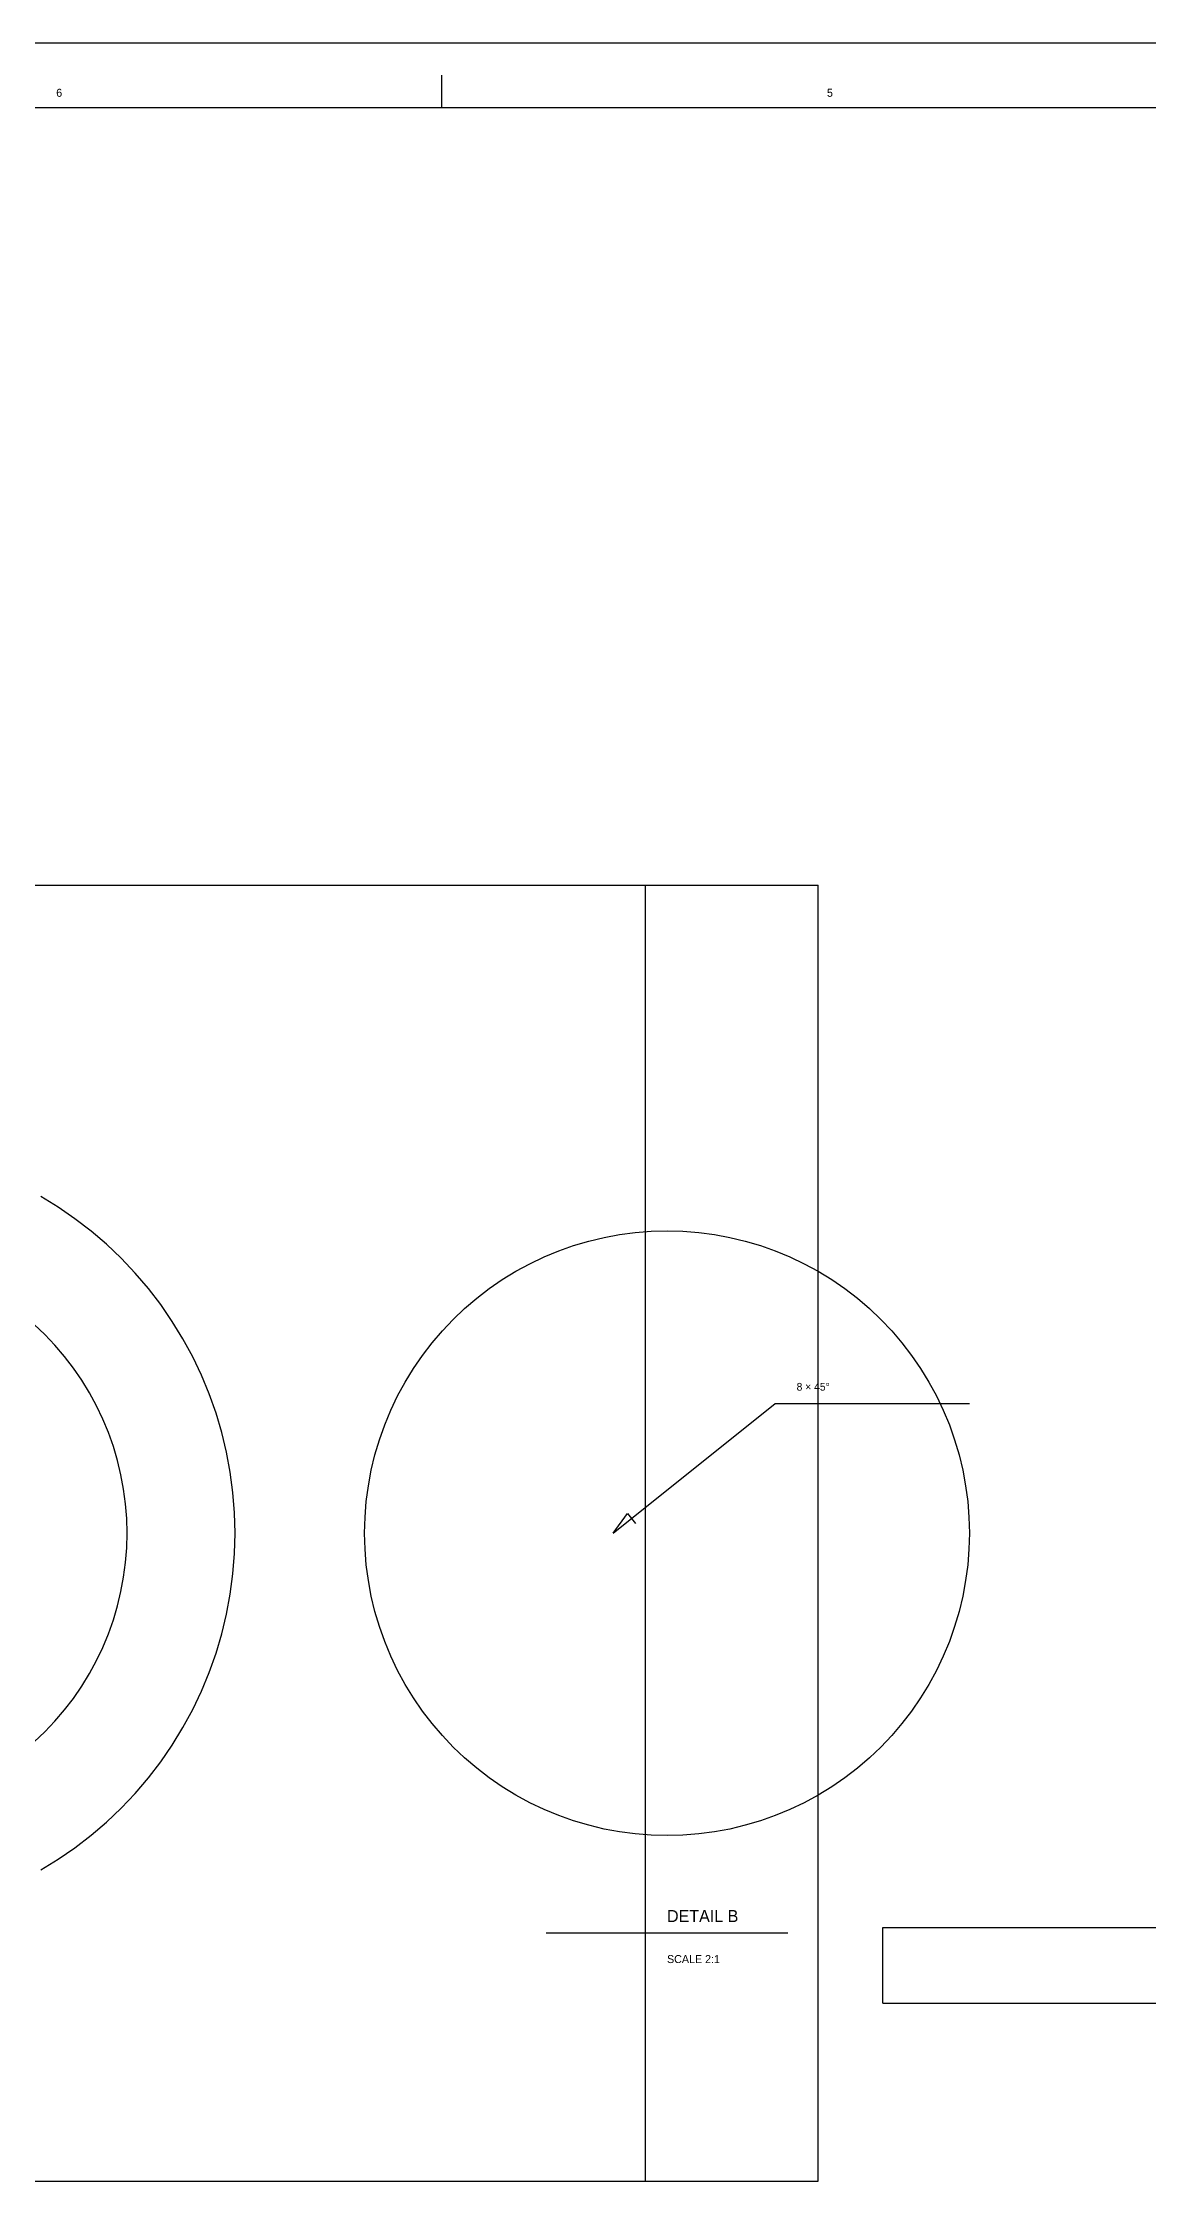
# Model space of a CAD drawing. Header units: metres. Extents: x 0 to 2245, y -1167 to 420.
# Drawn here: x 726 to 1113, y -336 to 412 of the extents above; entities that cross this region are included whole.
import ezdxf

# ---------------------------------------------------------------- set-up
doc = ezdxf.new("R2010")
doc.units = ezdxf.units.M
for name, color, linetype in [('ANNOTATIONS', 3, 'CONTINUOUS'), ('BORDER', 7, 'CONTINUOUS'), ('DIMENSIONS', 2, 'CONTINUOUS'), ('VISIBLE', 7, 'CONTINUOUS')]:
    doc.layers.add(name, color=color, linetype=linetype)

msp = doc.modelspace()

# ---------------------------------------------------------------- linework, layer by layer
at = {"layer": 'BORDER'}
for p, q in [((7.56, 412.44), (2237.48, 412.44)), ((865.97, 401.1), (865.97, 389.76)), ((56.69, 389.76), (2214.8, 389.76)), ((912.19, -8.48), (917.49, -6.91)), ((917.49, -6.91), (922.87, -5.62)), ((922.87, -5.62), (928.3, -4.61)), ((928.3, -4.61), (933.79, -3.89)), ((933.79, -3.89), (939.32, -3.45)), ((939.32, -3.45), (944.88, -3.31)), ((944.88, -3.31), (950.44, -3.45)), ((950.44, -3.45), (955.97, -3.89)), ((955.97, -3.89), (961.46, -4.61)), ((961.46, -4.61), (966.9, -5.62)), ((966.9, -5.62), (972.27, -6.91)), ((972.27, -6.91), (977.57, -8.48)), ((891.97, -17.49), (896.86, -14.83)), ((896.86, -14.83), (901.87, -12.44)), ((901.87, -12.44), (906.98, -10.33)), ((906.98, -10.33), (912.19, -8.48)), ((977.57, -8.48), (982.78, -10.33)), ((982.78, -10.33), (987.9, -12.44)), ((987.9, -12.44), (992.91, -14.83)), ((992.91, -14.83), (997.8, -17.49)), ((882.65, -23.54), (887.23, -20.39)), ((887.23, -20.39), (891.97, -17.49)), ((997.8, -17.49), (1002.54, -20.39)), ((1002.54, -20.39), (1007.11, -23.54)), ((874.06, -30.5), (878.26, -26.91)), ((878.26, -26.91), (882.65, -23.54)), ((1007.11, -23.54), (1011.5, -26.91)), ((1011.5, -26.91), (1015.71, -30.5)), ((866.25, -38.31), (870.05, -34.3)), ((870.05, -34.3), (874.06, -30.5)), ((1015.71, -30.5), (1019.71, -34.3)), ((1019.71, -34.3), (1023.52, -38.31)), ((859.28, -46.91), (862.66, -42.52)), ((862.66, -42.52), (866.25, -38.31)), ((1023.52, -38.31), (1027.11, -42.52)), ((1027.11, -42.52), (1030.48, -46.91)), ((853.23, -56.22), (856.14, -51.48)), ((856.14, -51.48), (859.28, -46.91)), ((1030.48, -46.91), (1033.62, -51.48)), ((1033.62, -51.48), (1036.53, -56.22)), ((850.58, -61.11), (853.23, -56.22)), ((1036.53, -56.22), (1039.18, -61.11)), ((846.08, -71.23), (848.19, -66.12)), ((848.19, -66.12), (850.58, -61.11)), ((1039.18, -61.11), (1041.57, -66.12)), ((1041.57, -66.12), (1043.69, -71.23)), ((844.23, -76.45), (846.08, -71.23)), ((1043.69, -71.23), (1045.53, -76.45)), ((841.37, -87.12), (842.66, -81.74)), ((842.66, -81.74), (844.23, -76.45)), ((1045.53, -76.45), (1047.1, -81.74)), ((1047.1, -81.74), (1048.39, -87.12)), ((840.36, -92.55), (841.37, -87.12)), ((1048.39, -87.12), (1049.4, -92.55)), ((839.64, -98.04), (840.36, -92.55)), ((1049.4, -92.55), (1050.13, -98.04)), ((839.06, -109.13), (839.2, -103.57)), ((839.2, -103.57), (839.64, -98.04)), ((1050.13, -98.04), (1050.56, -103.57)), ((1050.56, -103.57), (1050.71, -109.13)), ((839.2, -114.7), (839.06, -109.13)), ((1050.71, -109.13), (1050.56, -114.7)), ((839.64, -120.23), (839.2, -114.7)), ((1050.56, -114.7), (1050.13, -120.23)), ((840.36, -125.71), (839.64, -120.23)), ((841.37, -131.15), (840.36, -125.71)), ((1049.4, -125.71), (1048.39, -131.15)), ((1050.13, -120.23), (1049.4, -125.71)), ((842.66, -136.52), (841.37, -131.15)), ((1048.39, -131.15), (1047.1, -136.52)), ((844.23, -141.82), (842.66, -136.52)), ((846.08, -147.03), (844.23, -141.82)), ((1045.53, -141.82), (1043.69, -147.03)), ((1047.1, -136.52), (1045.53, -141.82)), ((848.19, -152.15), (846.08, -147.03)), ((1043.69, -147.03), (1041.57, -152.15)), ((850.58, -157.16), (848.19, -152.15)), ((1041.57, -152.15), (1039.18, -157.16)), ((853.23, -162.05), (850.58, -157.16)), ((856.14, -166.79), (853.23, -162.05)), ((1036.53, -162.05), (1033.62, -166.79)), ((1039.18, -157.16), (1036.53, -162.05)), ((859.28, -171.36), (856.14, -166.79)), ((862.66, -175.75), (859.28, -171.36)), ((1030.48, -171.36), (1027.11, -175.75)), ((1033.62, -166.79), (1030.48, -171.36)), ((866.25, -179.96), (862.66, -175.75)), ((1027.11, -175.75), (1023.52, -179.96)), ((870.05, -183.96), (866.25, -179.96)), ((874.06, -187.77), (870.05, -183.96)), ((1019.71, -183.96), (1015.71, -187.77)), ((1023.52, -179.96), (1019.71, -183.96)), ((878.26, -191.36), (874.06, -187.77)), ((882.65, -194.73), (878.26, -191.36)), ((1011.5, -191.36), (1007.11, -194.73)), ((1015.71, -187.77), (1011.5, -191.36)), ((887.23, -197.88), (882.65, -194.73)), ((891.97, -200.78), (887.23, -197.88)), ((896.86, -203.44), (891.97, -200.78)), ((997.8, -200.78), (992.91, -203.44)), ((1002.54, -197.88), (997.8, -200.78)), ((1007.11, -194.73), (1002.54, -197.88)), ((901.87, -205.82), (896.86, -203.44)), ((906.98, -207.94), (901.87, -205.82)), ((912.19, -209.79), (906.98, -207.94)), ((982.78, -207.94), (977.57, -209.79)), ((987.9, -205.82), (982.78, -207.94)), ((992.91, -203.44), (987.9, -205.82)), ((917.49, -211.35), (912.19, -209.79)), ((922.87, -212.65), (917.49, -211.35)), ((928.3, -213.65), (922.87, -212.65)), ((933.79, -214.38), (928.3, -213.65)), ((939.32, -214.81), (933.79, -214.38)), ((944.88, -214.96), (939.32, -214.81)), ((950.44, -214.81), (944.88, -214.96)), ((955.97, -214.38), (950.44, -214.81)), ((961.46, -213.65), (955.97, -214.38)), ((966.9, -212.65), (961.46, -213.65)), ((972.27, -211.35), (966.9, -212.65)), ((977.57, -209.79), (972.27, -211.35)), ((902.55, -248.98), (987.21, -248.98))]:
    msp.add_line(p, q, dxfattribs=at)
at = {"layer": 'DIMENSIONS'}
for p, q in [((925.98, -109.13), (982.68, -63.78)), ((982.68, -63.78), (1050.71, -63.78)), ((925.98, -109.13), (931.05, -102.18)), ((931.05, -102.18), (933.88, -105.69))]:
    msp.add_line(p, q, dxfattribs=at)
at = {"layer": 'VISIBLE'}
for p, q in [((317.48, 117.64), (997.8, 117.64)), ((317.48, 117.64), (937.33, 117.64)), ((937.33, -335.91), (937.33, 117.64)), ((937.33, 117.64), (997.8, 117.64)), ((997.8, -335.91), (997.8, 117.64)), ((731.77, 4.96), (725.67, 8.7)), ((737.65, 0.92), (731.77, 4.96)), ((743.3, -3.41), (737.65, 0.92)), ((748.7, -8.03), (743.3, -3.41)), ((753.85, -12.92), (748.7, -8.03)), ((758.74, -18.08), (753.85, -12.92)), ((763.36, -23.48), (758.74, -18.08)), ((767.7, -29.13), (763.36, -23.48)), ((771.74, -35), (767.7, -29.13)), ((727.13, -39.65), (723.41, -36.12)), ((775.48, -41.1), (771.74, -35)), ((730.66, -43.37), (727.13, -39.65)), ((734, -47.27), (730.66, -43.37)), ((778.89, -47.39), (775.48, -41.1)), ((737.13, -51.35), (734, -47.27)), ((740.05, -55.6), (737.13, -51.35)), ((781.96, -53.83), (778.89, -47.39)), ((742.74, -60), (740.05, -55.6)), ((784.68, -60.4), (781.96, -53.83)), ((745.21, -64.54), (742.74, -60)), ((747.43, -69.19), (745.21, -64.54)), ((787.05, -67.11), (784.68, -60.4)), ((789.07, -73.92), (787.05, -67.11)), ((749.39, -73.94), (747.43, -69.19)), ((751.1, -78.78), (749.39, -73.94)), ((790.73, -80.83), (789.07, -73.92)), ((752.56, -83.7), (751.1, -78.78)), ((792.02, -87.82), (790.73, -80.83)), ((753.76, -88.69), (752.56, -83.7)), ((754.7, -93.74), (753.76, -88.69)), ((792.96, -94.87), (792.02, -87.82)), ((755.37, -98.83), (754.7, -93.74)), ((793.52, -101.98), (792.96, -94.87)), ((755.77, -103.97), (755.37, -98.83)), ((755.91, -109.13), (755.77, -103.97)), ((793.71, -109.13), (793.52, -101.98)), ((755.77, -114.3), (755.91, -109.13)), ((793.52, -116.28), (793.71, -109.13)), ((754.7, -124.53), (755.37, -119.43)), ((755.37, -119.43), (755.77, -114.3)), ((792.96, -123.39), (793.52, -116.28)), ((753.76, -129.58), (754.7, -124.53)), ((792.02, -130.45), (792.96, -123.39)), ((751.1, -139.49), (752.56, -134.57)), ((752.56, -134.57), (753.76, -129.58)), ((790.73, -137.44), (792.02, -130.45)), ((749.39, -144.33), (751.1, -139.49)), ((789.07, -144.35), (790.73, -137.44)), ((745.21, -153.73), (747.43, -149.08)), ((747.43, -149.08), (749.39, -144.33)), ((787.05, -151.16), (789.07, -144.35)), ((742.74, -158.27), (745.21, -153.73)), ((784.68, -157.86), (787.05, -151.16)), ((737.13, -166.92), (740.05, -162.67)), ((740.05, -162.67), (742.74, -158.27)), ((778.89, -170.88), (781.96, -164.44)), ((781.96, -164.44), (784.68, -157.86)), ((730.66, -174.9), (734, -170.99)), ((734, -170.99), (737.13, -166.92)), ((775.48, -177.17), (778.89, -170.88)), ((723.41, -182.15), (727.13, -178.62)), ((727.13, -178.62), (730.66, -174.9)), ((771.74, -183.26), (775.48, -177.17)), ((767.7, -189.14), (771.74, -183.26)), ((763.36, -194.79), (767.7, -189.14)), ((753.85, -205.35), (758.74, -200.19)), ((758.74, -200.19), (763.36, -194.79)), ((748.7, -210.24), (753.85, -205.35)), ((737.65, -219.19), (743.3, -214.85)), ((743.3, -214.85), (748.7, -210.24)), ((725.67, -226.97), (731.77, -223.23)), ((731.77, -223.23), (737.65, -219.19)), ((1020.47, -273.54), (1020.47, -247.09)), ((1020.47, -247.09), (1776.38, -247.09)), ((1020.47, -273.54), (1776.38, -273.54)), ((317.48, -335.91), (997.8, -335.91)), ((317.48, -335.91), (937.33, -335.91)), ((937.33, -335.91), (997.8, -335.91))]:
    msp.add_line(p, q, dxfattribs=at)

# ---------------------------------------------------------------- texts
at = {"layer": 'ANNOTATIONS'}
for s, height, p in [('8 × 45°', 2.7, (990.24, -59.24)), ('DETAIL B', 4.2, (944.88, -245.2)), ('SCALE 2:1', 2.8, (944.88, -259.56))]:
    msp.add_text(s, height=height, dxfattribs=at).set_placement(p)
at = {"layer": 'BORDER'}
for s, p in [('6', (731.11, 393.54)), ('5', (1000.86, 393.54))]:
    msp.add_text(s, height=2.8, dxfattribs=at).set_placement(p)

doc.saveas('drawing.dxf')
